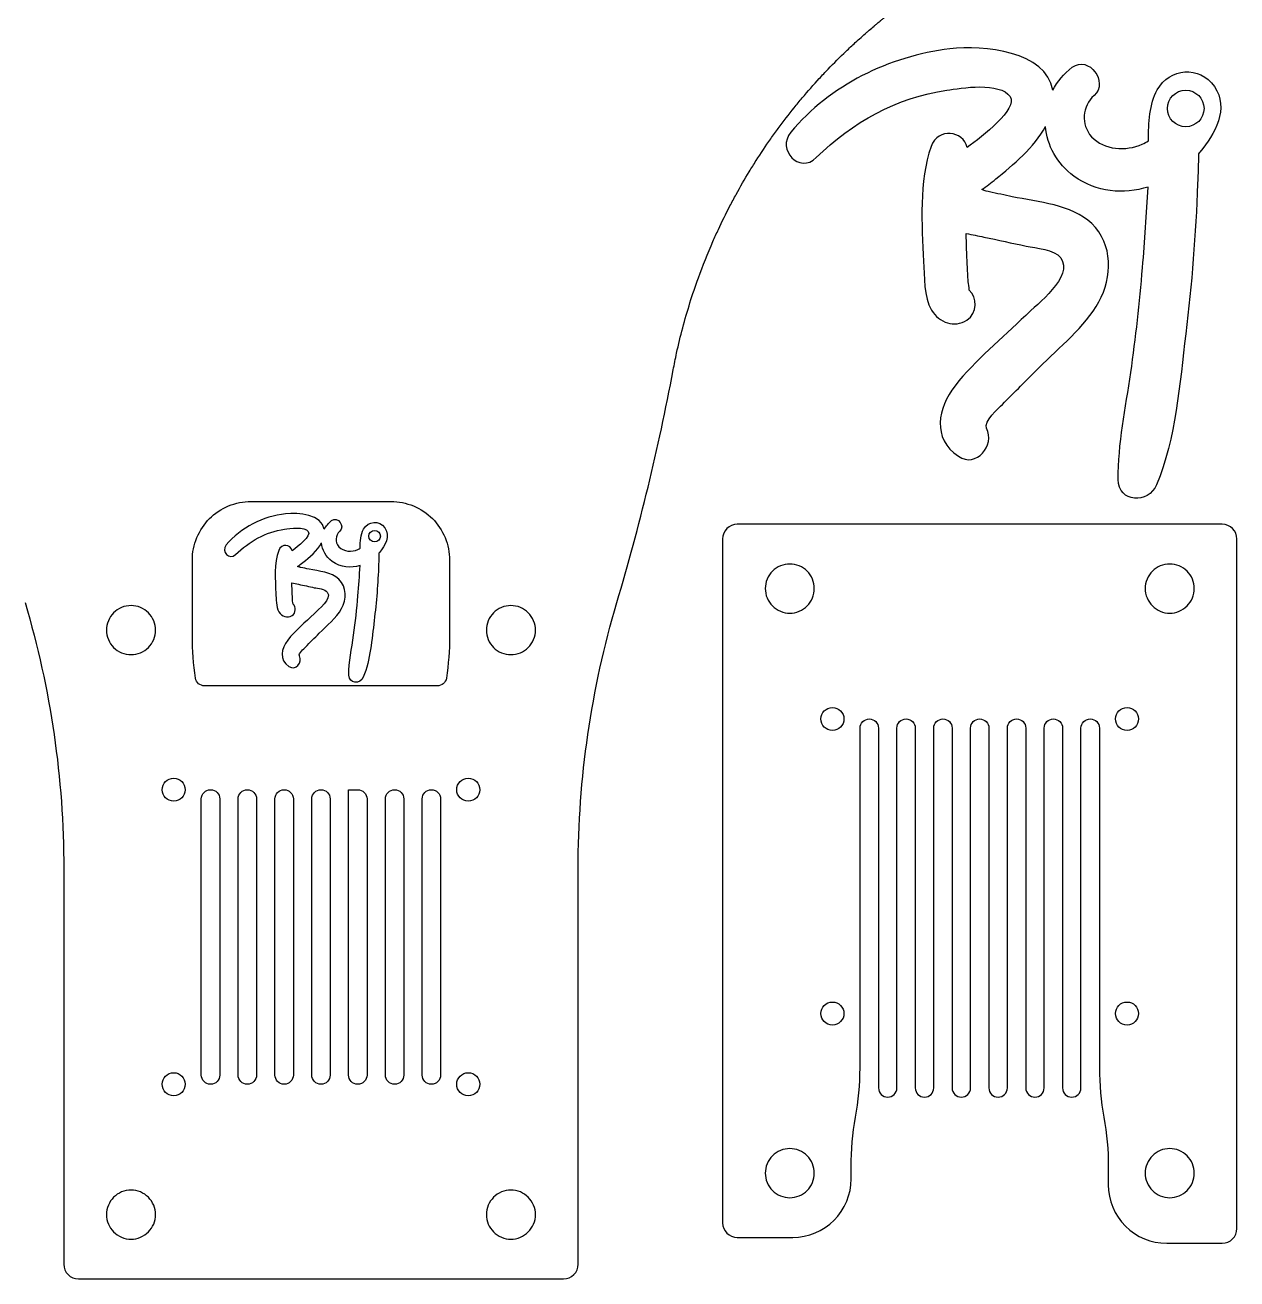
# Model space of a CAD drawing. Header units: inches. Extents: x -3.9 to 4, y -11.8 to 5.2.
# Drawn here: x -1.23 to 3.96, y -11.75 to -6.39 of the extents above; entities that cross this region are included whole.
import ezdxf

# ---------------------------------------------------------------- set-up
doc = ezdxf.new("R2010")
doc.units = ezdxf.units.IN
doc.header["$MEASUREMENT"] = 0

msp = doc.modelspace()

# ---------------------------------------------------------------- linework, layer by layer
msp.add_line((-0.2603, -8.4258), (0.3397, -8.4258))
for points in [[(1.82, -8.5233, 0.414214), (1.7575, -8.5858), (1.7575, -11.5108, 0.414214), (1.82, -11.5733), (2.0573, -11.5733, 0.414214), (2.3073, -11.3233), (2.3073, -11.2712, -0.045045), (2.3264, -11.0596, 0.045045), (2.3455, -10.8481), (2.3455, -9.3952, -1), (2.4243, -9.3952), (2.4243, -10.9339, 1), (2.503, -10.9339), (2.503, -9.3952, -1), (2.5817, -9.3952), (2.5817, -10.9339, 1), (2.6605, -10.9339), (2.6605, -9.3952, -1), (2.7392, -9.3952), (2.7392, -10.9339, 1), (2.818, -10.9339), (2.818, -9.3952, -1), (2.8967, -9.3952), (2.8967, -10.9339, 1), (2.9754, -10.9339), (2.9754, -9.3952, -1), (3.0542, -9.3952), (3.0542, -10.9339, 1), (3.1329, -10.9339), (3.1329, -9.3952, -1), (3.2117, -9.3952), (3.2117, -10.9339, 1), (3.2904, -10.9339), (3.2904, -9.3952, -1), (3.3691, -9.3952), (3.3691, -10.8481, 0.045045), (3.3882, -11.0596, -0.045045), (3.4073, -11.2712), (3.4073, -11.3483, 0.414214), (3.6573, -11.5983), (3.8948, -11.5983, 0.414214), (3.9573, -11.5358), (3.9573, -8.5858, 0.414214), (3.8948, -8.5233)], [(-0.4721, -10.8789), (-0.4721, -9.6978, -1), (-0.3933, -9.6978), (-0.3933, -10.8789, -1)], [(-0.3146, -10.8789), (-0.3146, -9.6978, -1), (-0.2359, -9.6978), (-0.2359, -10.8789, -1)], [(-0.1571, -10.8789), (-0.1571, -9.6978, -1), (-0.0784, -9.6978), (-0.0784, -10.8789, -1)], [(0.0004, -10.8789), (0.0004, -9.6978, -1), (0.0791, -9.6978), (0.0791, -10.8789, -1)], [(0.2366, -9.6978), (0.2366, -10.8789, -1), (0.1578, -10.8789), (0.1578, -9.6584), (0.1972, -9.6584, -0.414214)], [(0.3153, -10.8789), (0.3153, -9.6978, -1), (0.3941, -9.6978), (0.3941, -10.8789, -1)], [(0.4728, -10.8789), (0.4728, -9.6978, -1), (0.5515, -9.6978), (0.5515, -10.8789, -1)]]:
    msp.add_lwpolyline(points, format="xyb", close=True)
for points in [[(0.5897, -8.6758), (0.5897, -9.0029, -0.037857), (0.5762, -9.181, -0.370546), (0.5373, -9.2144), (-0.4578, -9.2144, -0.370546), (-0.4968, -9.181, -0.037857), (-0.5103, -9.0029), (-0.5103, -8.6758)], [(-1.2259, -8.8584, -0.072311), (-1.0603, -9.9974), (-1.0603, -11.6883, 0.414214), (-0.9978, -11.7508), (1.0772, -11.7508, 0.414214), (1.1397, -11.6883), (1.1397, -9.9974, -0.072311), (1.3053, -8.8584)]]:
    msp.add_lwpolyline(points, format="xyb")
for centre, radius in [((3.7385, -6.7448), 0.0781), ((0.2692, -8.5739), 0.0247), ((2.2274, -9.3558), 0.0492), ((3.4873, -9.3558), 0.0492), ((-0.5902, -9.6584), 0.0492), ((0.6697, -9.6584), 0.0492), ((2.2274, -10.6157), 0.0492), ((3.4873, -10.6157), 0.0492), ((-0.5902, -10.9182), 0.0492), ((0.6697, -10.9182), 0.0492)]:
    msp.add_circle(centre, radius)
for points, knots in [([(1.5462, -7.8633), (1.5508, -7.8393), (1.5704, -7.7428), (1.6053, -7.6109), (1.659, -7.4516), (1.7007, -7.3474), (1.747, -7.2451), (1.7801, -7.178), (1.8241, -7.0956), (1.8616, -7.0309), (1.9109, -6.9517), (1.9523, -6.8899), (2.0065, -6.8146), (2.0516, -6.7559), (2.1101, -6.6849), (2.1586, -6.6298), (2.221, -6.5633), (2.2723, -6.5121), (2.3281, -6.4599), (2.3614, -6.4301), (2.3883, -6.4068), (2.4019, -6.3953), (2.4171, -6.3825), (2.4274, -6.374), (2.4377, -6.3656), (2.4447, -6.3599), (2.4552, -6.3515), (2.4657, -6.3431), (2.4854, -6.3277), (2.5071, -6.311), (2.5404, -6.2861), (2.5707, -6.2643), (2.617, -6.232), (2.6803, -6.19), (2.7377, -6.1551), (2.771, -6.1358)], [17.547092, 17.547092, 17.547092, 17.547092, 17.671024, 18.045146, 18.232206, 18.512797, 18.606327, 18.793388, 18.886918, 19.073979, 19.167509, 19.35457, 19.4481, 19.63516, 19.728691, 19.915751, 20.009282, 20.196342, 20.289872, 20.406785, 20.430168, 20.476933, 20.500316, 20.535389, 20.547081, 20.570463, 20.582155, 20.617228, 20.640611, 20.710759, 20.757524, 20.851054, 20.897819, 21.038115, 21.225175, 21.225175, 21.225175, 21.225175]), ([(3.1698, -6.667), (3.1411, -6.4995), (2.8753, -6.4723), (2.7288, -6.4899), (2.4712, -6.5209), (2.2161, -6.6448), (2.0493, -6.8463), (1.9872, -6.9213), (2.0858, -7.0255), (2.158, -6.9551)], [23.148288, 23.148288, 23.148288, 23.148288, 24, 24, 24, 25, 25, 25, 26, 26, 26, 26]), ([(3.2532, -6.5688), (3.3235, -6.5158), (3.4104, -6.6325), (3.3464, -6.6896), (3.296, -6.7345), (3.2885, -6.8138), (3.3357, -6.8655), (3.3889, -6.9238), (3.4838, -6.9287), (3.5522, -6.8973), (3.5615, -6.8931), (3.5705, -6.8882), (3.5791, -6.8829)], [16.74527, 16.74527, 16.74527, 16.74527, 17.74527, 17.74527, 17.74527, 18.74527, 18.74527, 18.74527, 19.74527, 19.74527, 19.74527, 20, 20, 20, 20]), ([(3.5791, -6.8829), (3.5787, -6.8053), (3.5832, -6.7255), (3.6166, -6.6655), (3.669, -6.5713), (3.7979, -6.5599), (3.8608, -6.6509), (3.9261, -6.7454), (3.8624, -6.8546), (3.7994, -6.931), (3.7973, -6.9335), (3.7952, -6.936), (3.7931, -6.9385)], [1.983848, 1.983848, 1.983848, 1.983848, 2.597457, 2.597457, 2.597457, 3.597457, 3.597457, 3.597457, 4.597457, 4.597457, 4.597457, 4.613609, 4.613609, 4.613609, 4.613609]), ([(2.158, -6.9551), (2.3132, -6.8037), (2.5002, -6.6977), (2.7167, -6.6662), (2.7766, -6.6575), (2.944, -6.6301), (2.987, -6.694), (3.0212, -6.7448), (2.8685, -6.8647), (2.8038, -6.9112)], [0, 0, 0, 0, 1, 1, 1, 2, 2, 2, 2.88117, 2.88117, 2.88117, 2.88117]), ([(2.8038, -6.9112), (2.7867, -6.8405), (2.6793, -6.824), (2.6492, -6.9077), (2.5966, -7.0541), (2.6098, -7.2445), (2.6174, -7.3981), (2.6206, -7.4616), (2.6168, -7.5513), (2.6514, -7.6072), (2.6845, -7.6605), (2.748, -7.6852), (2.8025, -7.65), (2.8469, -7.6213), (2.8483, -7.5518), (2.8125, -7.5213)], [1.141449, 1.141449, 1.141449, 1.141449, 2, 2, 2, 3, 3, 3, 4, 4, 4, 5, 5, 5, 5.747549, 5.747549, 5.747549, 5.747549]), ([(2.8657, -7.092), (2.8862, -7.0774), (2.9063, -7.0622), (2.9259, -7.0464), (2.9983, -6.9882), (3.0912, -6.9101), (3.1389, -6.8214)], [21.261625, 21.261625, 21.261625, 21.261625, 22, 22, 22, 22.835216, 22.835216, 22.835216, 22.835216]), ([(3.5772, -7.0807), (3.472, -7.113), (3.3571, -7.1042), (3.2604, -7.0343), (3.1861, -6.9806), (3.1455, -6.9021), (3.1389, -6.8214)], [0, 0, 0, 0, 0.551759, 0.551759, 0.551759, 1.015765, 1.015765, 1.015765, 1.015765]), ([(3.7931, -6.9385), (3.7923, -6.9811), (3.7908, -7.0237), (3.7893, -7.0662), (3.7814, -7.2813), (3.7644, -7.4957), (3.7385, -7.7093), (3.7128, -7.9216), (3.6962, -8.1547), (3.6136, -8.3539), (3.5794, -8.4365), (3.4504, -8.4325), (3.4496, -8.3317), (3.4484, -8.1794), (3.4819, -8.0248), (3.5034, -7.8744), (3.5247, -7.7254), (3.541, -7.5756), (3.5537, -7.4257), (3.5633, -7.3108), (3.5715, -7.1958), (3.5772, -7.0807)], [5.14687, 5.14687, 5.14687, 5.14687, 5.920855, 5.920855, 5.920855, 6.920855, 6.920855, 6.920855, 7.920855, 7.920855, 7.920855, 8.920855, 8.920855, 8.920855, 9.920855, 9.920855, 9.920855, 10.920855, 10.920855, 10.920855, 11.773986, 11.773986, 11.773986, 11.773986]), ([(2.7995, -7.2793), (2.8255, -7.2849), (2.8514, -7.2895), (2.8751, -7.2945), (2.9353, -7.3075), (2.9955, -7.3204), (3.0557, -7.3333), (3.0965, -7.342), (3.1777, -7.3467), (3.2039, -7.3838), (3.26, -7.4634), (3.1012, -7.5835), (3.0539, -7.6296), (2.954, -7.7271), (2.8381, -7.8206), (2.7521, -7.9306), (2.6767, -8.0271), (2.6527, -8.1553), (2.7658, -8.2325), (2.8426, -8.2848), (2.9249, -8.1847), (2.8862, -8.1121), (2.8718, -8.0851), (2.9387, -8.0263), (2.9541, -8.0107), (3.006, -7.958), (3.0584, -7.9059), (3.1106, -7.8536), (3.1973, -7.7665), (3.3063, -7.6805), (3.3668, -7.5717), (3.4251, -7.4668), (3.4283, -7.3247), (3.3362, -7.2374), (3.2488, -7.1547), (3.1082, -7.1455), (2.9962, -7.122), (2.9638, -7.1152), (2.9313, -7.1083), (2.8989, -7.1015), (2.8919, -7.1001), (2.8794, -7.0961), (2.8657, -7.092)], [4.759788, 4.759788, 4.759788, 4.759788, 5, 5, 5, 6, 6, 6, 7, 7, 7, 8, 8, 8, 9, 9, 9, 10, 10, 10, 11, 11, 11, 12, 12, 12, 13, 13, 13, 14, 14, 14, 15, 15, 15, 16, 16, 16, 17, 17, 17, 17.368094, 17.368094, 17.368094, 17.368094]), ([(1.3053, -8.8584), (1.3539, -8.6948), (1.3984, -8.5299), (1.4787, -8.198), (1.5146, -8.0311), (1.5462, -7.8633)], [0, 0, 0, 0, 1.301003, 1.301003, 2.602005, 2.602005, 2.602005, 2.602005]), ([(-0.5103, -8.6758), (-0.5103, -8.6444), (-0.504, -8.611), (-0.4785, -8.5494), (-0.4592, -8.5212), (-0.4148, -8.4769), (-0.3867, -8.4576), (-0.3251, -8.4321), (-0.2917, -8.4258), (-0.2603, -8.4258)], [-1.9136489, -1.9136489, -1.9136489, -1.9136489, -1.6744509, -1.6744509, -1.435253, -1.435253, -1.1960267, -1.1960267, -0.9568005, -0.9568005, -0.9568005, -0.9568005]), ([(0.0541, -8.5446), (0.0433, -8.4817), (-0.0564, -8.4715), (-0.1113, -8.4781), (-0.2079, -8.4898), (-0.3036, -8.5362), (-0.3661, -8.6118), (-0.3894, -8.6399), (-0.3524, -8.679), (-0.3253, -8.6526)], [23.148288, 23.148288, 23.148288, 23.148288, 24, 24, 24, 25, 25, 25, 26, 26, 26, 26]), ([(0.3397, -8.4258), (0.3711, -8.4258), (0.4046, -8.4321), (0.4662, -8.4576), (0.4943, -8.4769), (0.5387, -8.5212), (0.5579, -8.5494), (0.5835, -8.611), (0.5897, -8.6444), (0.5897, -8.6758)], [-0.9568484, -0.9568484, -0.9568484, -0.9568484, -0.7176302, -0.7176302, -0.478412, -0.478412, -0.239206, -0.239206, 0, 0, 0, 0]), ([(0.0853, -8.5077), (0.1117, -8.4878), (0.1443, -8.5316), (0.1203, -8.553), (0.1014, -8.5699), (0.0986, -8.5996), (0.1163, -8.619), (0.1362, -8.6409), (0.1718, -8.6427), (0.1975, -8.6309), (0.201, -8.6293), (0.2043, -8.6275), (0.2076, -8.6255)], [16.74527, 16.74527, 16.74527, 16.74527, 17.74527, 17.74527, 17.74527, 18.74527, 18.74527, 18.74527, 19.74527, 19.74527, 19.74527, 20, 20, 20, 20]), ([(0.2076, -8.6255), (0.2074, -8.5964), (0.2091, -8.5665), (0.2216, -8.544), (0.2413, -8.5086), (0.2896, -8.5044), (0.3132, -8.5385), (0.3377, -8.5739), (0.3138, -8.6149), (0.2902, -8.6436), (0.2894, -8.6445), (0.2886, -8.6454), (0.2878, -8.6464)], [1.983848, 1.983848, 1.983848, 1.983848, 2.597457, 2.597457, 2.597457, 3.597457, 3.597457, 3.597457, 4.597457, 4.597457, 4.597457, 4.613609, 4.613609, 4.613609, 4.613609]), ([(-0.3253, -8.6526), (-0.2672, -8.5958), (-0.197, -8.5561), (-0.1158, -8.5442), (-0.0934, -8.541), (-0.0306, -8.5307), (-0.0145, -8.5547), (-0.0016, -8.5737), (-0.0589, -8.6187), (-0.0832, -8.6361)], [0, 0, 0, 0, 1, 1, 1, 2, 2, 2, 2.88117, 2.88117, 2.88117, 2.88117]), ([(-0.0832, -8.6361), (-0.0896, -8.6096), (-0.1299, -8.6034), (-0.1412, -8.6348), (-0.1609, -8.6897), (-0.1559, -8.7611), (-0.1531, -8.8187), (-0.1519, -8.8425), (-0.1533, -8.8762), (-0.1403, -8.8971), (-0.1279, -8.9171), (-0.1041, -8.9264), (-0.0837, -8.9132), (-0.067, -8.9024), (-0.0665, -8.8764), (-0.0799, -8.8649)], [1.141449, 1.141449, 1.141449, 1.141449, 2, 2, 2, 3, 3, 3, 4, 4, 4, 5, 5, 5, 5.747549, 5.747549, 5.747549, 5.747549]), ([(-0.06, -8.7039), (-0.0523, -8.6984), (-0.0447, -8.6927), (-0.0374, -8.6868), (-0.0102, -8.665), (0.0246, -8.6357), (0.0425, -8.6025)], [21.261625, 21.261625, 21.261625, 21.261625, 22, 22, 22, 22.835216, 22.835216, 22.835216, 22.835216]), ([(0.2069, -8.6997), (0.1674, -8.7118), (0.1243, -8.7085), (0.088, -8.6823), (0.0602, -8.6622), (0.0449, -8.6327), (0.0425, -8.6025)], [0, 0, 0, 0, 0.551759, 0.551759, 0.551759, 1.015765, 1.015765, 1.015765, 1.015765]), ([(0.2878, -8.6464), (0.2875, -8.6623), (0.2869, -8.6783), (0.2864, -8.6943), (0.2834, -8.7749), (0.277, -8.8553), (0.2673, -8.9354), (0.2577, -9.015), (0.2515, -9.1024), (0.2205, -9.1771), (0.2077, -9.2081), (0.1593, -9.2066), (0.159, -9.1688), (0.1585, -9.1117), (0.1711, -9.0537), (0.1792, -8.9973), (0.1871, -8.9414), (0.1933, -8.8853), (0.198, -8.829), (0.2017, -8.786), (0.2047, -8.7429), (0.2069, -8.6997)], [5.14687, 5.14687, 5.14687, 5.14687, 5.920855, 5.920855, 5.920855, 6.920855, 6.920855, 6.920855, 7.920855, 7.920855, 7.920855, 8.920855, 8.920855, 8.920855, 9.920855, 9.920855, 9.920855, 10.920855, 10.920855, 10.920855, 11.773986, 11.773986, 11.773986, 11.773986]), ([(-0.0848, -8.7741), (-0.075, -8.7763), (-0.0653, -8.778), (-0.0564, -8.7799), (-0.0339, -8.7847), (-0.0113, -8.7896), (0.0113, -8.7944), (0.0266, -8.7977), (0.0571, -8.7994), (0.0669, -8.8133), (0.0879, -8.8432), (0.0283, -8.8882), (0.0106, -8.9055), (-0.0269, -8.9421), (-0.0703, -8.9772), (-0.1026, -9.0184), (-0.1308, -9.0546), (-0.1398, -9.1027), (-0.0974, -9.1316), (-0.0686, -9.1512), (-0.0378, -9.1137), (-0.0523, -9.0865), (-0.0577, -9.0763), (-0.0326, -9.0543), (-0.0268, -9.0484), (-0.0074, -9.0287), (0.0123, -9.0092), (0.0319, -8.9895), (0.0644, -8.9569), (0.1052, -8.9246), (0.1279, -8.8838), (0.1498, -8.8445), (0.151, -8.7912), (0.1165, -8.7585), (0.0837, -8.7274), (0.031, -8.724), (-0.011, -8.7152), (-0.0232, -8.7126), (-0.0354, -8.7101), (-0.0475, -8.7075), (-0.0502, -8.7069), (-0.0548, -8.7055), (-0.06, -8.7039)], [4.759788, 4.759788, 4.759788, 4.759788, 5, 5, 5, 6, 6, 6, 7, 7, 7, 8, 8, 8, 9, 9, 9, 10, 10, 10, 11, 11, 11, 12, 12, 12, 13, 13, 13, 14, 14, 14, 15, 15, 15, 16, 16, 16, 17, 17, 17, 17.368094, 17.368094, 17.368094, 17.368094]), ([(1.9398, -8.7983), (1.9398, -8.7851), (1.9425, -8.771), (1.9532, -8.7451), (1.9613, -8.7333), (1.9799, -8.7147), (1.9917, -8.7066), (2.0176, -8.6959), (2.0317, -8.6933), (2.058, -8.6933), (2.0721, -8.6959), (2.098, -8.7066), (2.1098, -8.7147), (2.1284, -8.7333), (2.1365, -8.7451), (2.1472, -8.771), (2.1498, -8.7851), (2.1498, -8.8114), (2.1472, -8.8255), (2.1365, -8.8514), (2.1284, -8.8632), (2.1098, -8.8818), (2.098, -8.8899), (2.0721, -8.9006), (2.058, -8.9033), (2.0317, -8.9033), (2.0176, -8.9006), (1.9917, -8.8899), (1.9799, -8.8818), (1.9613, -8.8632), (1.9532, -8.8514), (1.9425, -8.8255), (1.9398, -8.8114), (1.9398, -8.7983)], [0, 0, 0, 0, 0.10046, 0.10046, 0.200921, 0.200921, 0.301444, 0.301444, 0.401967, 0.401967, 0.50248, 0.50248, 0.602992, 0.602992, 0.703451, 0.703451, 0.803911, 0.803911, 0.90437, 0.90437, 1.004829, 1.004829, 1.105342, 1.105342, 1.205854, 1.205854, 1.306377, 1.306377, 1.406901, 1.406901, 1.507361, 1.507361, 1.607821, 1.607821, 1.607821, 1.607821]), ([(3.5648, -8.7983), (3.5648, -8.7851), (3.5675, -8.771), (3.5782, -8.7451), (3.5863, -8.7333), (3.6049, -8.7147), (3.6167, -8.7066), (3.6426, -8.6959), (3.6567, -8.6933), (3.683, -8.6933), (3.6971, -8.6959), (3.723, -8.7066), (3.7348, -8.7147), (3.7534, -8.7333), (3.7615, -8.7451), (3.7722, -8.771), (3.7748, -8.7851), (3.7748, -8.8114), (3.7722, -8.8255), (3.7615, -8.8514), (3.7534, -8.8632), (3.7348, -8.8818), (3.723, -8.8899), (3.6971, -8.9006), (3.683, -8.9033), (3.6567, -8.9033), (3.6426, -8.9006), (3.6167, -8.8899), (3.6049, -8.8818), (3.5863, -8.8632), (3.5782, -8.8514), (3.5675, -8.8255), (3.5648, -8.8114), (3.5648, -8.7983)], [0, 0, 0, 0, 0.100459, 0.100459, 0.200918, 0.200918, 0.301431, 0.301431, 0.401943, 0.401943, 0.502467, 0.502467, 0.60299, 0.60299, 0.70345, 0.70345, 0.803911, 0.803911, 0.904371, 0.904371, 1.004831, 1.004831, 1.105355, 1.105355, 1.205878, 1.205878, 1.30639, 1.30639, 1.406903, 1.406903, 1.507362, 1.507362, 1.607821, 1.607821, 1.607821, 1.607821]), ([(-0.6678, -8.9758), (-0.6678, -8.989), (-0.6704, -9.0031), (-0.6811, -9.0289), (-0.6892, -9.0407), (-0.7078, -9.0594), (-0.7196, -9.0675), (-0.7455, -9.0782), (-0.7596, -9.0808), (-0.7859, -9.0808), (-0.8, -9.0782), (-0.8259, -9.0675), (-0.8377, -9.0594), (-0.8563, -9.0407), (-0.8644, -9.0289), (-0.8751, -9.0031), (-0.8778, -8.989), (-0.8778, -8.9626), (-0.8751, -8.9486), (-0.8644, -8.9227), (-0.8563, -8.9109), (-0.8377, -8.8923), (-0.8259, -8.8842), (-0.8, -8.8735), (-0.7859, -8.8708), (-0.7596, -8.8708), (-0.7455, -8.8735), (-0.7196, -8.8842), (-0.7078, -8.8923), (-0.6892, -8.9109), (-0.6811, -8.9227), (-0.6704, -8.9486), (-0.6678, -8.9626), (-0.6678, -8.9758)], [0, 0, 0, 0, 0.100459, 0.100459, 0.200918, 0.200918, 0.301431, 0.301431, 0.401943, 0.401943, 0.502467, 0.502467, 0.60299, 0.60299, 0.70345, 0.70345, 0.803911, 0.803911, 0.904371, 0.904371, 1.004831, 1.004831, 1.105355, 1.105355, 1.205878, 1.205878, 1.30639, 1.30639, 1.406903, 1.406903, 1.507362, 1.507362, 1.607821, 1.607821, 1.607821, 1.607821]), ([(0.9572, -8.9758), (0.9572, -8.989), (0.9546, -9.0031), (0.9439, -9.0289), (0.9358, -9.0407), (0.9172, -9.0594), (0.9054, -9.0675), (0.8795, -9.0782), (0.8654, -9.0808), (0.8391, -9.0808), (0.825, -9.0782), (0.7991, -9.0675), (0.7873, -9.0594), (0.7687, -9.0407), (0.7606, -9.0289), (0.7499, -9.0031), (0.7472, -8.989), (0.7472, -8.9626), (0.7499, -8.9486), (0.7606, -8.9227), (0.7687, -8.9109), (0.7873, -8.8923), (0.7991, -8.8842), (0.825, -8.8735), (0.8391, -8.8708), (0.8654, -8.8708), (0.8795, -8.8735), (0.9054, -8.8842), (0.9172, -8.8923), (0.9358, -8.9109), (0.9439, -8.9227), (0.9546, -8.9486), (0.9572, -8.9626), (0.9572, -8.9758)], [0, 0, 0, 0, 0.10046, 0.10046, 0.200921, 0.200921, 0.301444, 0.301444, 0.401967, 0.401967, 0.50248, 0.50248, 0.602992, 0.602992, 0.703451, 0.703451, 0.803911, 0.803911, 0.90437, 0.90437, 1.004829, 1.004829, 1.105342, 1.105342, 1.205854, 1.205854, 1.306377, 1.306377, 1.406901, 1.406901, 1.507361, 1.507361, 1.607821, 1.607821, 1.607821, 1.607821]), ([(1.9398, -11.2983), (1.9398, -11.2851), (1.9425, -11.271), (1.9532, -11.2451), (1.9613, -11.2333), (1.9799, -11.2147), (1.9917, -11.2066), (2.0176, -11.1959), (2.0317, -11.1933), (2.058, -11.1933), (2.0721, -11.1959), (2.098, -11.2066), (2.1098, -11.2147), (2.1284, -11.2333), (2.1365, -11.2451), (2.1472, -11.271), (2.1498, -11.2851), (2.1498, -11.3114), (2.1472, -11.3255), (2.1365, -11.3514), (2.1284, -11.3632), (2.1098, -11.3818), (2.098, -11.3899), (2.0721, -11.4006), (2.058, -11.4033), (2.0317, -11.4033), (2.0176, -11.4006), (1.9917, -11.3899), (1.9799, -11.3818), (1.9613, -11.3632), (1.9532, -11.3514), (1.9425, -11.3255), (1.9398, -11.3114), (1.9398, -11.2983)], [0, 0, 0, 0, 0.10046, 0.10046, 0.200921, 0.200921, 0.301444, 0.301444, 0.401967, 0.401967, 0.50248, 0.50248, 0.602992, 0.602992, 0.703451, 0.703451, 0.803911, 0.803911, 0.90437, 0.90437, 1.004829, 1.004829, 1.105342, 1.105342, 1.205854, 1.205854, 1.306377, 1.306377, 1.406901, 1.406901, 1.507361, 1.507361, 1.607821, 1.607821, 1.607821, 1.607821]), ([(3.5648, -11.2983), (3.5648, -11.2851), (3.5675, -11.271), (3.5782, -11.2451), (3.5863, -11.2333), (3.6049, -11.2147), (3.6167, -11.2066), (3.6426, -11.1959), (3.6567, -11.1933), (3.683, -11.1933), (3.6971, -11.1959), (3.723, -11.2066), (3.7348, -11.2147), (3.7534, -11.2333), (3.7615, -11.2451), (3.7722, -11.271), (3.7748, -11.2851), (3.7748, -11.3114), (3.7722, -11.3255), (3.7615, -11.3514), (3.7534, -11.3632), (3.7348, -11.3818), (3.723, -11.3899), (3.6971, -11.4006), (3.683, -11.4033), (3.6567, -11.4033), (3.6426, -11.4006), (3.6167, -11.3899), (3.6049, -11.3818), (3.5863, -11.3632), (3.5782, -11.3514), (3.5675, -11.3255), (3.5648, -11.3114), (3.5648, -11.2983)], [0, 0, 0, 0, 0.100459, 0.100459, 0.200918, 0.200918, 0.301431, 0.301431, 0.401943, 0.401943, 0.502467, 0.502467, 0.60299, 0.60299, 0.70345, 0.70345, 0.803911, 0.803911, 0.904371, 0.904371, 1.004831, 1.004831, 1.105355, 1.105355, 1.205878, 1.205878, 1.30639, 1.30639, 1.406903, 1.406903, 1.507362, 1.507362, 1.607821, 1.607821, 1.607821, 1.607821]), ([(-0.6678, -11.4758), (-0.6678, -11.489), (-0.6704, -11.5031), (-0.6811, -11.5289), (-0.6892, -11.5407), (-0.7078, -11.5594), (-0.7196, -11.5675), (-0.7455, -11.5782), (-0.7596, -11.5808), (-0.7859, -11.5808), (-0.8, -11.5782), (-0.8259, -11.5675), (-0.8377, -11.5594), (-0.8563, -11.5407), (-0.8644, -11.5289), (-0.8751, -11.5031), (-0.8778, -11.489), (-0.8778, -11.4626), (-0.8751, -11.4486), (-0.8644, -11.4227), (-0.8563, -11.4109), (-0.8377, -11.3923), (-0.8259, -11.3842), (-0.8, -11.3735), (-0.7859, -11.3708), (-0.7596, -11.3708), (-0.7455, -11.3735), (-0.7196, -11.3842), (-0.7078, -11.3923), (-0.6892, -11.4109), (-0.6811, -11.4227), (-0.6704, -11.4486), (-0.6678, -11.4626), (-0.6678, -11.4758)], [0, 0, 0, 0, 0.100459, 0.100459, 0.200918, 0.200918, 0.301431, 0.301431, 0.401943, 0.401943, 0.502467, 0.502467, 0.60299, 0.60299, 0.70345, 0.70345, 0.803911, 0.803911, 0.904371, 0.904371, 1.004831, 1.004831, 1.105355, 1.105355, 1.205878, 1.205878, 1.30639, 1.30639, 1.406903, 1.406903, 1.507362, 1.507362, 1.607821, 1.607821, 1.607821, 1.607821]), ([(0.9572, -11.4758), (0.9572, -11.489), (0.9546, -11.5031), (0.9439, -11.5289), (0.9358, -11.5407), (0.9172, -11.5594), (0.9054, -11.5675), (0.8795, -11.5782), (0.8654, -11.5808), (0.8391, -11.5808), (0.825, -11.5782), (0.7991, -11.5675), (0.7873, -11.5594), (0.7687, -11.5407), (0.7606, -11.5289), (0.7499, -11.5031), (0.7472, -11.489), (0.7472, -11.4626), (0.7499, -11.4486), (0.7606, -11.4227), (0.7687, -11.4109), (0.7873, -11.3923), (0.7991, -11.3842), (0.825, -11.3735), (0.8391, -11.3708), (0.8654, -11.3708), (0.8795, -11.3735), (0.9054, -11.3842), (0.9172, -11.3923), (0.9358, -11.4109), (0.9439, -11.4227), (0.9546, -11.4486), (0.9572, -11.4626), (0.9572, -11.4758)], [0, 0, 0, 0, 0.10046, 0.10046, 0.200921, 0.200921, 0.301444, 0.301444, 0.401967, 0.401967, 0.50248, 0.50248, 0.602992, 0.602992, 0.703451, 0.703451, 0.803911, 0.803911, 0.90437, 0.90437, 1.004829, 1.004829, 1.105342, 1.105342, 1.205854, 1.205854, 1.306377, 1.306377, 1.406901, 1.406901, 1.507361, 1.507361, 1.607821, 1.607821, 1.607821, 1.607821])]:
    msp.add_open_spline(points, degree=3, knots=knots)
for points in [[(3.1698, -6.667), (3.1889, -6.6301), (3.2167, -6.5964), (3.2532, -6.5688)], [(2.8042, -7.4127), (2.8019, -7.3682), (2.8001, -7.3238), (2.7995, -7.2793)], [(2.8079, -7.486), (2.8067, -7.4616), (2.8054, -7.4371), (2.8042, -7.4127)], [(2.8125, -7.5213), (2.8116, -7.5099), (2.8084, -7.4936), (2.8079, -7.486)], [(0.0541, -8.5446), (0.0612, -8.5307), (0.0717, -8.5181), (0.0853, -8.5077)], [(-0.083, -8.8242), (-0.0839, -8.8075), (-0.0846, -8.7908), (-0.0848, -8.7741)], [(-0.0816, -8.8517), (-0.0821, -8.8425), (-0.0826, -8.8334), (-0.083, -8.8242)], [(-0.0799, -8.8649), (-0.0803, -8.8606), (-0.0815, -8.8545), (-0.0816, -8.8517)]]:
    msp.add_open_spline(points, degree=3)

doc.saveas('drawing.dxf')
